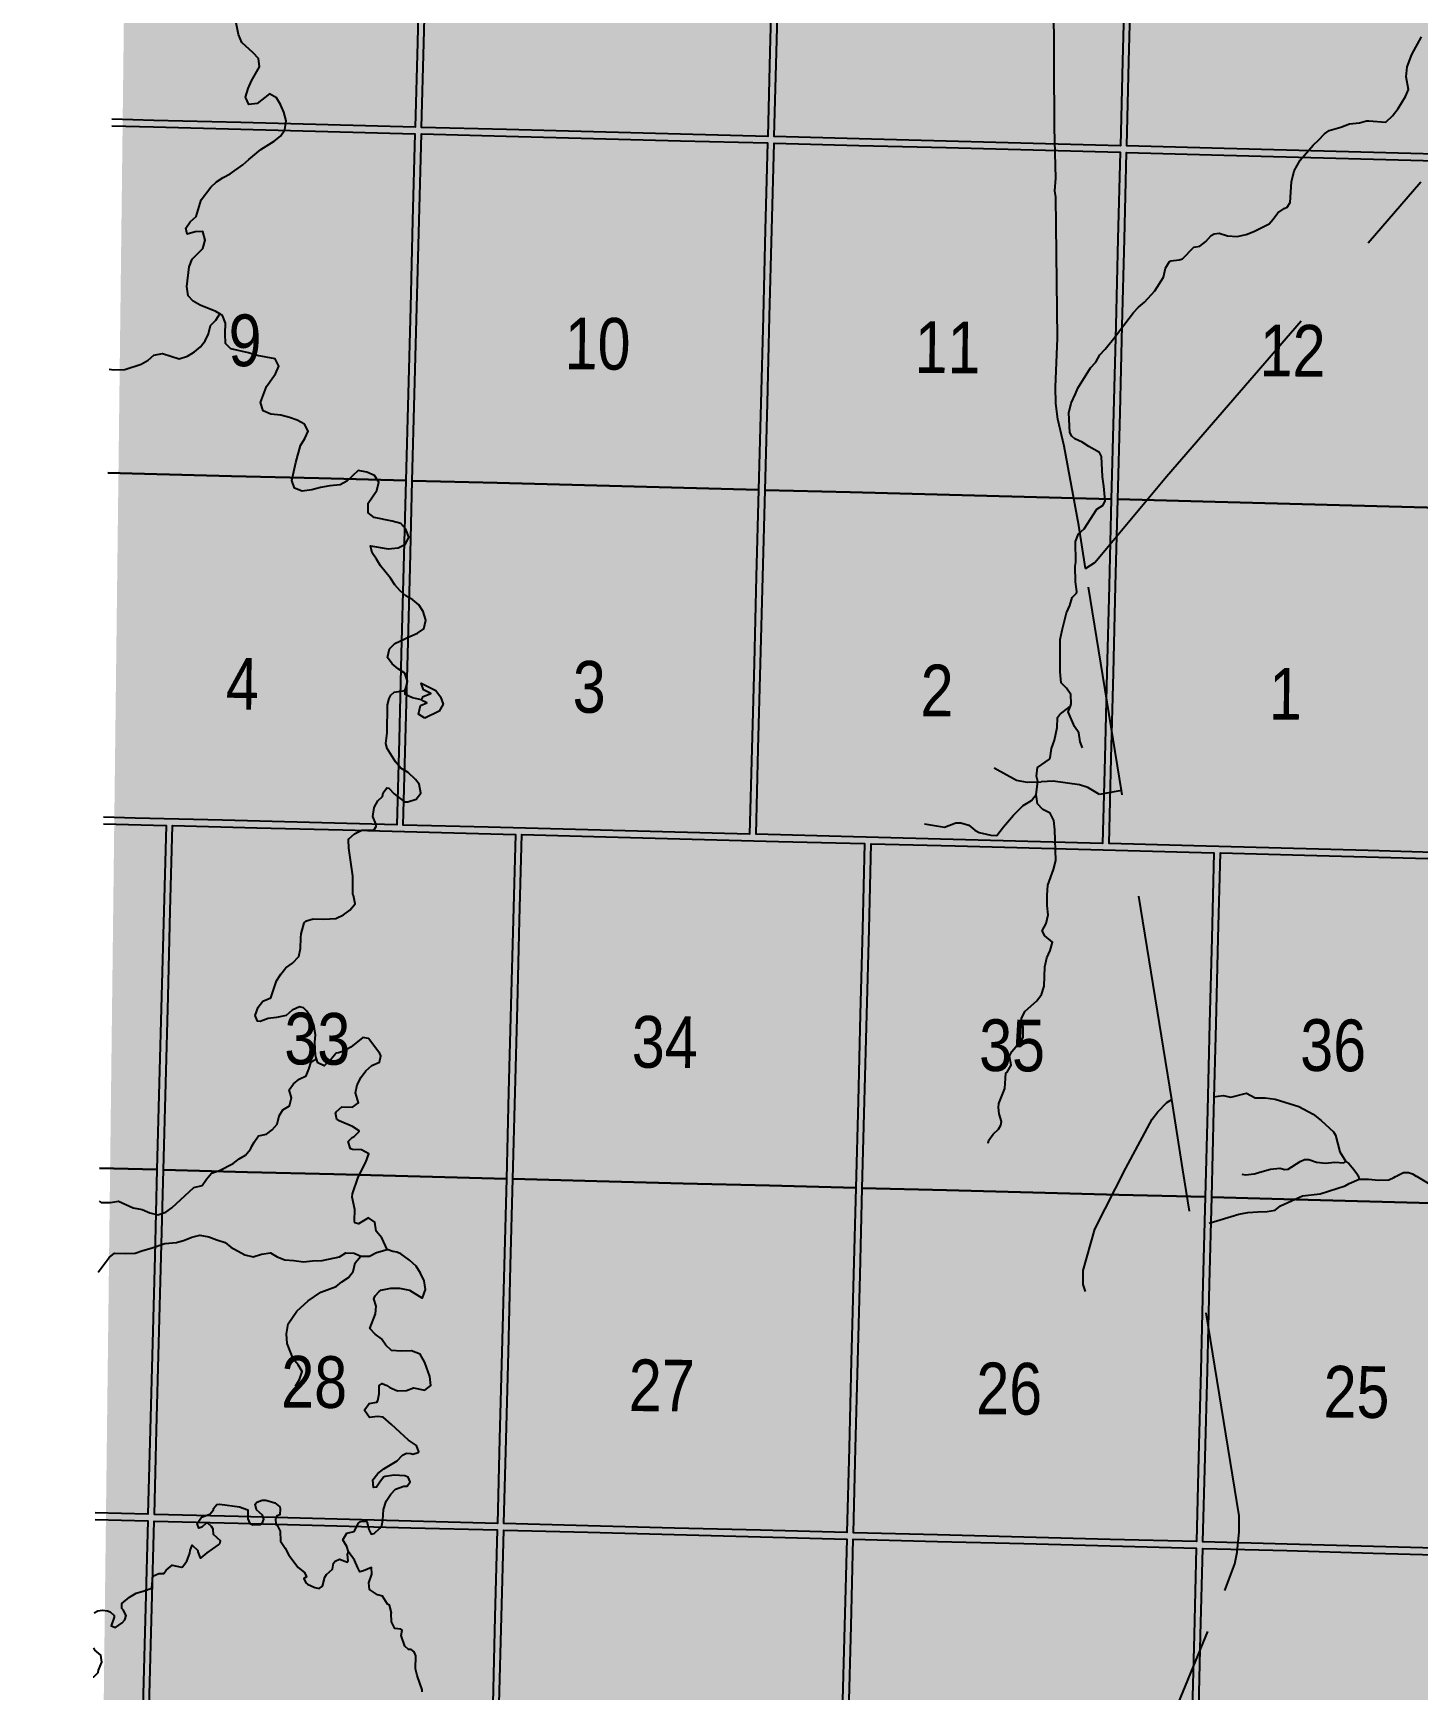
# Model space of a CAD drawing. Extents: x 406396 to 410344, y 6062839 to 6066265.
# Drawn here: x 408823.1 to 409036.8, y 6063481.2 to 6063736.9 of the extents above; entities that cross this region are included whole.
import ezdxf

# ---------------------------------------------------------------- set-up
doc = ezdxf.new("R2010")
doc.units = 0
doc.header["$LTSCALE"] = 5
doc.linetypes.add('DASHED2', pattern=[9.525, 6.35, -3.175])
for name, color, linetype in [('Quarters', 8, 'Continuous'), ('RoadSeg', 57, 'DASHED2'), ('T-WATER', 160, 'Continuous')]:
    doc.layers.add(name, color=color, linetype=linetype)
doc.layers.add('ROUTE-MAP-BACKGROUND-H', color=7, linetype='Continuous', true_color=0xf0ebff)
doc.styles.add('120', font='ARIALN.TTF', dxfattribs={"height": 13})

msp = doc.modelspace()

# ---------------------------------------------------------------- hatches: boundary and pattern name
at = {"layer": 'ROUTE-MAP-BACKGROUND-H'}
h = msp.add_hatch(color=256, dxfattribs=at)
h.dxf.hatch_style = 1
h.paths.add_polyline_path([(410258.66, 6063255.58), (410260.58, 6063368.34), (410268.76, 6064233.9), (408843.43, 6064264.01), (408831.79, 6063292.96), (408823.13, 6062965.95), (408855.63, 6062965.09), (408869, 6062964.74), (410253.21, 6062935.45)])

# ---------------------------------------------------------------- linework, layer by layer
at = {"layer": 'Quarters'}
for points in [[(408835.94, 6063776.77), (408843.17, 6063776.58), (408856.61, 6063776.23), (408870.04, 6063775.88), (408883.47, 6063775.53), (408883.12, 6063762.15), (408882.77, 6063748.77), (408882.42, 6063735.39), (408882.07, 6063722.34), (408868.64, 6063722.69), (408855.2, 6063723.05), (408841.76, 6063723.4), (408835.3, 6063723.57)], [(408835.29, 6063722.56), (408841.73, 6063722.4), (408855.17, 6063722.04), (408868.61, 6063721.69), (408882.05, 6063721.34), (408881.69, 6063707.96), (408881.34, 6063694.58), (408880.99, 6063681.2), (408880.64, 6063667.82), (408867.2, 6063668.17), (408853.75, 6063668.52), (408840.31, 6063668.88), (408834.65, 6063669.02)], [(408834.65, 6063669.02), (408840.31, 6063668.88), (408853.75, 6063668.52), (408867.2, 6063668.17), (408880.64, 6063667.82), (408880.29, 6063654.44), (408879.94, 6063641.06), (408879.59, 6063627.88), (408879.24, 6063614.7), (408865.8, 6063615.05), (408852.35, 6063615.4), (408838.9, 6063615.75), (408834.01, 6063615.88)], [(408834, 6063614.87), (408843.65, 6063614.62), (408843.3, 6063601.44), (408842.95, 6063588.26), (408842.59, 6063574.88), (408842.24, 6063561.5), (408833.36, 6063561.73)], [(408833.36, 6063561.73), (408842.24, 6063561.5), (408841.89, 6063548.12), (408841.53, 6063534.74), (408841.18, 6063521.36), (408840.83, 6063508.31), (408832.72, 6063508.52)], [(408832.71, 6063507.52), (408840.81, 6063507.31), (408840.45, 6063493.93), (408840.1, 6063480.55), (408839.74, 6063467.17), (408839.39, 6063453.79), (408832.07, 6063453.98)]]:
    msp.add_lwpolyline(points, dxfattribs=at)
for points in [[(408937.87, 6063774.1), (408937.52, 6063760.72), (408937.17, 6063747.34), (408936.83, 6063733.96), (408936.49, 6063720.91), (408923.05, 6063721.26), (408909.62, 6063721.62), (408896.18, 6063721.97), (408883.08, 6063722.31), (408883.42, 6063735.36), (408883.77, 6063748.74), (408884.12, 6063762.12), (408884.47, 6063775.5), (408897.57, 6063775.16), (408911, 6063774.8), (408924.44, 6063774.45)], [(408992.26, 6063772.67), (408991.92, 6063759.29), (408991.58, 6063745.91), (408991.24, 6063732.53), (408990.91, 6063719.48), (408977.47, 6063719.84), (408964.03, 6063720.19), (408950.59, 6063720.54), (408937.49, 6063720.89), (408937.83, 6063733.93), (408938.18, 6063747.31), (408938.52, 6063760.69), (408938.87, 6063774.07), (408951.97, 6063773.73), (408965.4, 6063773.38), (408978.83, 6063773.02)], [(409046.66, 6063771.21), (409046.32, 6063757.83), (409045.98, 6063744.45), (409045.65, 6063731.07), (409045.32, 6063718.03), (409031.88, 6063718.39), (409018.45, 6063718.75), (409005.01, 6063719.11), (408991.91, 6063719.46), (408992.24, 6063732.5), (408992.58, 6063745.88), (408992.93, 6063759.26), (408993.27, 6063772.64), (409006.36, 6063772.29), (409019.79, 6063771.93), (409033.23, 6063771.57)], [(408935.08, 6063666.39), (408921.63, 6063666.74), (408908.19, 6063667.09), (408894.75, 6063667.45), (408881.64, 6063667.79), (408881.99, 6063681.17), (408882.35, 6063694.55), (408882.7, 6063707.93), (408883.05, 6063721.31), (408896.15, 6063720.97), (408909.59, 6063720.61), (408923.03, 6063720.26), (408936.46, 6063719.91), (408936.12, 6063706.53), (408935.77, 6063693.15), (408935.42, 6063679.77)], [(408989.51, 6063664.96), (408976.07, 6063665.31), (408962.63, 6063665.67), (408949.19, 6063666.02), (408936.08, 6063666.36), (408936.43, 6063679.74), (408936.77, 6063693.12), (408937.12, 6063706.5), (408937.47, 6063719.88), (408950.57, 6063719.54), (408964.01, 6063719.19), (408977.44, 6063718.83), (408990.88, 6063718.48), (408990.54, 6063705.1), (408990.2, 6063691.72), (408989.85, 6063678.34)], [(409043.95, 6063663.5), (409030.51, 6063663.86), (409017.06, 6063664.22), (409003.62, 6063664.58), (408990.52, 6063664.93), (408990.86, 6063678.31), (408991.2, 6063691.69), (408991.54, 6063705.07), (408991.88, 6063718.45), (409004.98, 6063718.1), (409018.42, 6063717.74), (409031.86, 6063717.38), (409045.29, 6063717.02), (409044.96, 6063703.64), (409044.62, 6063690.26), (409044.28, 6063676.88)], [(408935.08, 6063666.39), (408934.73, 6063653.01), (408934.38, 6063639.63), (408934.04, 6063626.45), (408933.7, 6063613.27), (408920.25, 6063613.62), (408906.81, 6063613.97), (408893.36, 6063614.33), (408880.25, 6063614.67), (408880.59, 6063627.85), (408880.94, 6063641.03), (408881.29, 6063654.41), (408881.64, 6063667.79), (408894.75, 6063667.45), (408908.19, 6063667.09), (408921.63, 6063666.74)], [(408989.51, 6063664.96), (408989.17, 6063651.58), (408988.83, 6063638.2), (408988.49, 6063625.02), (408988.16, 6063611.84), (408974.71, 6063612.19), (408961.26, 6063612.54), (408947.82, 6063612.9), (408934.7, 6063613.24), (408935.04, 6063626.42), (408935.39, 6063639.6), (408935.73, 6063652.98), (408936.08, 6063666.36), (408949.19, 6063666.02), (408962.63, 6063665.67), (408976.07, 6063665.31)], [(409043.95, 6063663.5), (409043.61, 6063650.12), (409043.28, 6063636.74), (409042.94, 6063623.55), (409042.61, 6063610.35), (409029.17, 6063610.72), (409015.72, 6063611.08), (409002.27, 6063611.45), (408989.16, 6063611.81), (408989.5, 6063624.99), (408989.83, 6063638.17), (408990.17, 6063651.55), (408990.52, 6063664.93), (409003.62, 6063664.58), (409017.06, 6063664.22), (409030.51, 6063663.86)], [(408896.16, 6063560.09), (408882.85, 6063560.44), (408869.54, 6063560.79), (408856.22, 6063561.13), (408843.24, 6063561.47), (408843.6, 6063574.85), (408843.95, 6063588.23), (408844.3, 6063601.41), (408844.65, 6063614.59), (408857.63, 6063614.25), (408870.93, 6063613.91), (408884.24, 6063613.56), (408897.55, 6063613.21), (408897.21, 6063600.03), (408896.86, 6063586.85), (408896.51, 6063573.47)], [(408950.08, 6063558.69), (408936.77, 6063559.03), (408923.46, 6063559.38), (408910.14, 6063559.73), (408897.17, 6063560.07), (408897.52, 6063573.45), (408897.87, 6063586.83), (408898.21, 6063600.01), (408898.55, 6063613.19), (408911.53, 6063612.85), (408924.84, 6063612.5), (408938.14, 6063612.15), (408951.45, 6063611.81), (408951.11, 6063598.63), (408950.77, 6063585.45), (408950.43, 6063572.07)], [(409004, 6063557.28), (408990.69, 6063557.63), (408977.38, 6063557.98), (408964.07, 6063558.32), (408951.09, 6063558.66), (408951.43, 6063572.04), (408951.78, 6063585.42), (408952.12, 6063598.6), (408952.46, 6063611.78), (408965.43, 6063611.44), (408978.74, 6063611.1), (408992.05, 6063610.75), (409005.35, 6063610.4), (409005.02, 6063597.22), (409004.68, 6063584.04), (409004.34, 6063570.66)], [(409057.92, 6063555.79), (409044.61, 6063556.16), (409031.3, 6063556.53), (409017.99, 6063556.89), (409005.01, 6063557.25), (409005.35, 6063570.63), (409005.69, 6063584.01), (409006.02, 6063597.19), (409006.36, 6063610.38), (409019.33, 6063610.02), (409032.64, 6063609.66), (409045.95, 6063609.3), (409059.26, 6063608.94), (409058.92, 6063595.74), (409058.59, 6063582.55), (409058.26, 6063569.17)], [(408896.16, 6063560.09), (408895.81, 6063546.71), (408895.46, 6063533.33), (408895.11, 6063519.95), (408894.77, 6063506.91), (408881.46, 6063507.25), (408868.14, 6063507.6), (408854.82, 6063507.95), (408841.84, 6063508.29), (408842.18, 6063521.33), (408842.54, 6063534.71), (408842.89, 6063548.09), (408843.24, 6063561.47), (408856.22, 6063561.13), (408869.54, 6063560.79), (408882.85, 6063560.44)], [(408950.08, 6063558.69), (408949.74, 6063545.31), (408949.39, 6063531.93), (408949.05, 6063518.55), (408948.71, 6063505.5), (408935.4, 6063505.85), (408922.08, 6063506.2), (408908.76, 6063506.54), (408895.78, 6063506.88), (408896.12, 6063519.93), (408896.47, 6063533.31), (408896.82, 6063546.69), (408897.17, 6063560.07), (408910.14, 6063559.73), (408923.46, 6063559.38), (408936.77, 6063559.03)], [(409004, 6063557.28), (409003.66, 6063543.9), (409003.32, 6063530.52), (409002.98, 6063517.14), (409002.65, 6063504.1), (408989.33, 6063504.44), (408976.02, 6063504.79), (408962.7, 6063505.14), (408949.72, 6063505.48), (408950.05, 6063518.52), (408950.4, 6063531.9), (408950.74, 6063545.28), (408951.09, 6063558.66), (408964.07, 6063558.32), (408977.38, 6063557.98), (408990.69, 6063557.63)], [(409057.92, 6063555.79), (409057.59, 6063542.41), (409057.25, 6063529.03), (409056.91, 6063515.65), (409056.59, 6063502.6), (409043.27, 6063502.97), (409029.95, 6063503.34), (409016.64, 6063503.71), (409003.66, 6063504.07), (409003.99, 6063517.11), (409004.33, 6063530.49), (409004.67, 6063543.87), (409005.01, 6063557.25), (409017.99, 6063556.89), (409031.3, 6063556.53), (409044.61, 6063556.16)], [(408893.35, 6063452.38), (408880.03, 6063452.73), (408866.7, 6063453.08), (408853.38, 6063453.43), (408840.39, 6063453.76), (408840.75, 6063467.14), (408841.1, 6063480.52), (408841.46, 6063493.9), (408841.81, 6063507.28), (408854.79, 6063506.94), (408868.11, 6063506.6), (408881.43, 6063506.25), (408894.75, 6063505.9), (408894.4, 6063492.52), (408894.05, 6063479.14), (408893.7, 6063465.76)], [(408947.31, 6063450.98), (408933.99, 6063451.33), (408920.66, 6063451.67), (408907.34, 6063452.02), (408894.35, 6063452.36), (408894.7, 6063465.74), (408895.05, 6063479.12), (408895.4, 6063492.5), (408895.75, 6063505.88), (408908.73, 6063505.54), (408922.05, 6063505.19), (408935.37, 6063504.84), (408948.69, 6063504.5), (408948.34, 6063491.12), (408948, 6063477.74), (408947.65, 6063464.36)], [(409001.27, 6063449.57), (408987.94, 6063449.92), (408974.62, 6063450.27), (408961.3, 6063450.61), (408948.31, 6063450.95), (408948.66, 6063464.33), (408949, 6063477.71), (408949.35, 6063491.09), (408949.69, 6063504.47), (408962.67, 6063504.13), (408975.99, 6063503.79), (408989.31, 6063503.44), (409002.63, 6063503.09), (409002.29, 6063489.71), (409001.95, 6063476.33), (409001.61, 6063462.95)], [(409055.22, 6063448.08), (409041.9, 6063448.45), (409028.58, 6063448.82), (409015.26, 6063449.19), (409002.27, 6063449.54), (409002.61, 6063462.92), (409002.95, 6063476.3), (409003.29, 6063489.68), (409003.63, 6063503.06), (409016.61, 6063502.71), (409029.93, 6063502.34), (409043.25, 6063501.97), (409056.56, 6063501.6), (409056.23, 6063488.22), (409055.89, 6063474.84), (409055.56, 6063461.46)]]:
    msp.add_lwpolyline(points, close=True, dxfattribs=at)
at = {"layer": 'RoadSeg'}
for p, q in [((408991.08, 6063620.02), (408985.52, 6063654.23)), ((408978.1, 6063621.29), (408978.7, 6063621.35)), ((408998.83, 6063572.33), (408991.08, 6063620.02))]:
    msp.add_line(p, q, dxfattribs=at)
for points in [[(408985.52, 6063654.23), (408984.52, 6063660.89), (408982.23, 6063673.14), (408981.26, 6063677.3), (408980.96, 6063679.73), (408980.89, 6063682.22), (408981.19, 6063689.81), (408980.96, 6063711.54), (408980.79, 6063712.54), (408980.93, 6063714.5), (408980.76, 6063722.26), (408980.63, 6063750.21), (408980.06, 6063782.83), (408979.23, 6063787.72), (408976.77, 6063794.57)], [(408985.52, 6063654.23), (408986.98, 6063655.2), (408998.03, 6063668.44), (409037.3, 6063713.9)], [(408978.1, 6063621.29), (408976.57, 6063621.22), (408974.9, 6063621.52), (408971.41, 6063623.42)], [(408991.08, 6063620.02), (408987.68, 6063619.39), (408985.89, 6063620.45), (408984.59, 6063620.85), (408980.53, 6063621.45), (408978.7, 6063621.35)], [(408982.69, 6063429.99), (408982.63, 6063432.89), (408982.89, 6063436.18), (408983.52, 6063439.48), (408984.12, 6063441.67), (408992.28, 6063460.91), (409007.02, 6063496.55), (409008.55, 6063500.68), (409008.95, 6063502.48), (409009.25, 6063505.61), (409009.22, 6063508.07), (409000.56, 6063561.48), (408998.83, 6063572.33)], [(408985.55, 6063542.71), (408985.15, 6063543.78), (408985.19, 6063545.94), (408986.95, 6063552.33), (408991.74, 6063561.72), (408995.8, 6063569.27), (408996.7, 6063570.43), (408998.1, 6063571.83), (408998.83, 6063572.33)]]:
    msp.add_lwpolyline(points, dxfattribs=at)
at = {"layer": 'T-WATER'}
for p, q in [((408982.75, 6063632.64), (408983.2, 6063633.03)), ((408856.89, 6063565.11), (408856.9, 6063565.12))]:
    msp.add_line(p, q, dxfattribs=at)
for points in [[(408851.93, 6063693.54), (408851.31, 6063693.93), (408848.92, 6063694.88), (408847.85, 6063695.49), (408847.03, 6063696.34), (408846.85, 6063697.76), (408847.19, 6063700.79), (408847.66, 6063701.97), (408849.34, 6063703.64), (408849.67, 6063704.92), (408849.3, 6063706.27), (408848.15, 6063706.2), (408846.91, 6063705.82), (408846.68, 6063706.77), (408847.38, 6063707.75), (408848.28, 6063708.54), (408849.08, 6063711.12), (408850.55, 6063713.11), (408851.45, 6063713.9), (408852.47, 6063714.57), (408853.55, 6063715.17), (408855.51, 6063716.56), (408856.4, 6063717.37), (408858.26, 6063718.9), (408860.33, 6063720.2), (408861.31, 6063720.96), (408861.99, 6063721.94), (408862.18, 6063723.33), (408861.83, 6063724.66), (408861.31, 6063725.85), (408860.67, 6063726.88), (408859.62, 6063727.48), (408857.7, 6063726), (408856.41, 6063725.87), (408855.92, 6063726.99), (408856.33, 6063728.3), (408856.82, 6063729.52), (408858.07, 6063731.64), (408857.89, 6063732.95), (408857.09, 6063733.82), (408855.34, 6063735.43), (408854.81, 6063736.63), (408854.26, 6063739.49)], [(409013.89, 6063707.44), (409014.5, 6063708.13), (409015.21, 6063709.13), (409016.2, 6063709.8), (409016.65, 6063710), (409017.09, 6063710.71), (409017.34, 6063713.91), (409017.71, 6063715.63), (409018.68, 6063717.23), (409020.64, 6063719.57), (409021.48, 6063720.33), (409022.43, 6063721.33), (409023.15, 6063721.81), (409024.92, 6063722.35), (409026.25, 6063722.86), (409027.82, 6063723.03), (409028.88, 6063723.3), (409029.27, 6063723.33), (409031.9, 6063723.11), (409032.91, 6063724.1), (409033.76, 6063725.22), (409034.92, 6063727.09), (409035.35, 6063728.15), (409035.01, 6063730.1), (409035.15, 6063731.67), (409035.88, 6063733.56), (409037.38, 6063736.31)], [(408983.99, 6063681.2), (408984.34, 6063682.09), (408986.32, 6063685.21), (408987.1, 6063686.11), (408987.74, 6063687.22), (408988.55, 6063688.07), (408990.08, 6063689.92), (408990.76, 6063690.94), (408992.92, 6063693.77), (408993.72, 6063694.59), (408994.62, 6063695.33), (408996.22, 6063697.1), (408997.57, 6063699.21), (408997.87, 6063700.6), (408998.5, 6063701.61), (408998.68, 6063701.74), (409000, 6063701.86), (409000.49, 6063702.04), (409002.25, 6063703.81), (409003.19, 6063703.96), (409004.1, 6063704.68), (409004.94, 6063705.62), (409005.37, 6063705.91), (409006.17, 6063705.97), (409007.43, 6063705.59), (409008.94, 6063705.46), (409010.3, 6063705.76), (409011.48, 6063706.23), (409013.89, 6063707.44)], [(408834.84, 6063685), (408835.56, 6063684.9), (408837.28, 6063684.93), (408839.79, 6063685.79), (408840.86, 6063686.42), (408841.78, 6063687.18), (408843.09, 6063687.42), (408845.65, 6063686.62), (408846.95, 6063687.03), (408848.02, 6063687.66), (408848.95, 6063688.44), (408849.7, 6063689.38), (408850.21, 6063690.47), (408850.49, 6063691.75), (408851.3, 6063692.56), (408851.93, 6063693.54)], [(408880.49, 6063635.45), (408880.66, 6063635.79), (408880.89, 6063636.85), (408880.47, 6063638.1), (408879.44, 6063638.76), (408878.52, 6063639.53), (408877.81, 6063640.52), (408878.13, 6063641.85), (408878.97, 6063642.69), (408881.24, 6063643.78), (408882.45, 6063644.25), (408883.43, 6063644.95), (408883.73, 6063646.3), (408883.32, 6063647.6), (408882.67, 6063648.64), (408881.71, 6063649.39), (408880.66, 6063650.01), (408879.75, 6063650.79), (408878.96, 6063651.72), (408878.29, 6063652.76), (408876.76, 6063654.64), (408876.13, 6063655.68), (408875.43, 6063656.65), (408875.19, 6063657.76), (408877.93, 6063657.29), (408879.47, 6063657.42), (408880.6, 6063657.99), (408881.13, 6063659.11), (408880.62, 6063660.3), (408879.86, 6063661.21), (408878.55, 6063661.57), (408875.76, 6063662.1), (408874.84, 6063662.86), (408874.82, 6063664.31), (408876.19, 6063666.29), (408876.5, 6063667.56), (408875.82, 6063668.59), (408874.64, 6063669.1), (408873.31, 6063669.38), (408871.54, 6063667.75), (408870.5, 6063667.14), (408868.91, 6063667.01), (408867.48, 6063666.76), (408866.13, 6063666.39), (408864.66, 6063666.17), (408863.47, 6063666.66), (408863.04, 6063667.85), (408863.67, 6063670.6), (408864.41, 6063673.24), (408865.04, 6063674.3), (408865.57, 6063675.43), (408864.99, 6063676.52), (408863.89, 6063677.12), (408862.68, 6063677.57), (408861.33, 6063677.92), (408859.79, 6063678.07), (408858.61, 6063678.56), (408858.23, 6063679.86), (408859.13, 6063682.32), (408860.55, 6063684.29), (408861.03, 6063685.46), (408860.46, 6063686.59), (408857.68, 6063687.13), (408856.35, 6063687.51), (408853.66, 6063688.13), (408852.81, 6063688.96), (408852.75, 6063690.52), (408852.81, 6063692.11), (408852.35, 6063693.27), (408852.15, 6063693.4), (408852.04, 6063693.47), (408851.93, 6063693.54)], [(408983.2, 6063633.03), (408983.32, 6063633.35), (408983.28, 6063634.79), (408982.61, 6063635.77), (408981.79, 6063636.6), (408981.63, 6063638.3), (408981.63, 6063643.29), (408981.91, 6063644.72), (408982.6, 6063647.41), (408983.1, 6063648.54), (408983.47, 6063649.78), (408984.15, 6063650.43), (408984.19, 6063650.72), (408984.01, 6063652.17), (408983.91, 6063654.63), (408984.02, 6063655.24), (408983.98, 6063658.43), (408984.43, 6063659.6), (408985.31, 6063660.38), (408987.29, 6063663.38), (408988.28, 6063664.02), (408988.56, 6063664.67), (408988.36, 6063666.93), (408988.13, 6063668.39), (408988, 6063671.52), (408987.67, 6063672.15), (408986.04, 6063673.07), (408985.02, 6063673.73), (408983.89, 6063674.27), (408983.4, 6063674.68), (408983.13, 6063675.25), (408982.96, 6063678.29), (408983.3, 6063679.74), (408983.99, 6063681.2)], [(408866.87, 6063578.58), (408866.68, 6063579.09), (408866.61, 6063581.19), (408866.69, 6063582.32), (408866.45, 6063583.78), (408866, 6063585.05), (408865.33, 6063586), (408864.87, 6063586.45), (408864.26, 6063586.63), (408863.09, 6063586.11), (408862.16, 6063585.27), (408860.67, 6063584.96), (408859.41, 6063584.8), (408858.15, 6063584.36), (408857.76, 6063584.4), (408857.38, 6063585.29), (408857.88, 6063586.54), (408858.58, 6063587.48), (408859.81, 6063588.01), (408860.71, 6063590.63), (408861.33, 6063591.68), (408862.15, 6063592.63), (408863.15, 6063593.36), (408864.11, 6063594.4), (408864.38, 6063595.6), (408864.42, 6063597.25), (408864.51, 6063597.9), (408864.97, 6063599.57), (408865.31, 6063599.91), (408866.33, 6063600.18), (408867.99, 6063600.15), (408869.84, 6063600.27), (408871.03, 6063600.81), (408872.02, 6063601.54), (408872.82, 6063602.49), (408872.58, 6063603.78), (408872.47, 6063604), (408872.44, 6063606.77), (408871.87, 6063611.08), (408871.8, 6063612.39), (408871.86, 6063612.54), (408872.74, 6063613.32), (408873.86, 6063613.9), (408875.72, 6063613.87), (408876.07, 6063614.45), (408875.99, 6063614.86), (408875.53, 6063615.96), (408875.76, 6063617.38), (408876.34, 6063618.42), (408877.06, 6063619.08), (408877.17, 6063619.63), (408877.69, 6063620.42), (408878.01, 6063620.34), (408878.84, 6063619.5), (408880.46, 6063618.24), (408880.95, 6063618.25), (408882.22, 6063618.67), (408882.96, 6063619.6), (408882.68, 6063620.99), (408882.16, 6063621.68), (408881, 6063622.79), (408879.88, 6063623.46), (408879.06, 6063624.41), (408877.78, 6063626.5), (408877.55, 6063627.26), (408877.75, 6063628.91), (408877.84, 6063633.19), (408878.09, 6063634.19), (408878.31, 6063634.71), (408878.82, 6063635.16), (408880.49, 6063635.45)], [(408883.04, 6063634), (408881.66, 6063634.29), (408880.52, 6063634.79), (408880.49, 6063635.45)], [(408977.91, 6063619.36), (408978.18, 6063621.39), (408977.97, 6063622.19), (408978.11, 6063623.56), (408979.96, 6063624.81), (408980.09, 6063625.03), (408980.26, 6063626.48), (408980.74, 6063627.76), (408981.17, 6063629.7), (408981.21, 6063631.26), (408981.52, 6063631.65), (408981.66, 6063631.83), (408982.75, 6063632.64)], [(408985.08, 6063626.57), (408984.73, 6063627.52), (408984.48, 6063628.89), (408983.82, 6063629.86), (408982.85, 6063632.13), (408983.2, 6063633.03)], [(408960.7, 6063614.87), (408963.76, 6063614.35), (408965.52, 6063615.01), (408966.28, 6063614.99), (408967.54, 6063614.67), (408968.44, 6063613.87), (408969.1, 6063613.53), (408970.9, 6063613.08), (408971.84, 6063613.03), (408972.86, 6063614.41), (408974.41, 6063616.19), (408975.93, 6063617.69), (408977.17, 6063618.47), (408977.91, 6063619.36)], [(408970.53, 6063565.6), (408970.63, 6063566.03), (408971.3, 6063566.98), (408972.1, 6063567.72), (408972.45, 6063568.36), (408972.55, 6063568.94), (408972.18, 6063570.13), (408972.1, 6063571.1), (408972.14, 6063571.68), (408973.1, 6063574.04), (408973.24, 6063576.38), (408973.42, 6063576.53), (408974.04, 6063577.61), (408973.78, 6063578.98), (408974.17, 6063579.73), (408975.78, 6063581.58), (408975.92, 6063581.95), (408975.91, 6063583.48), (408975.65, 6063584.53), (408975.67, 6063584.87), (408976.24, 6063585.96), (408978.04, 6063587.54), (408978.72, 6063588.53), (408979.16, 6063589.83), (408979.24, 6063592.79), (408979.54, 6063594.2), (408980.09, 6063595.33), (408980.43, 6063596.61), (408979.25, 6063597.57), (408978.82, 6063598.36), (408979.46, 6063599.47), (408979.77, 6063600.81), (408979.63, 6063602.27), (408979.6, 6063603.83), (408979.74, 6063605.4), (408980.57, 6063607.83), (408980.95, 6063609.21), (408980.82, 6063613.93), (408980.66, 6063615.38), (408980.06, 6063616.48), (408978.92, 6063617.06), (408978.1, 6063617.94), (408977.91, 6063619.36)], [(408872.15, 6063564.71), (408872.12, 6063564.72), (408871.72, 6063565.82), (408872.36, 6063566.46), (408872.66, 6063566.59), (408873.44, 6063567.38), (408873.43, 6063567.48), (408872.42, 6063568.16), (408870.35, 6063569.02), (408870.01, 6063569.23), (408869.78, 6063570.24), (408869.89, 6063570.42), (408870.79, 6063571.17), (408872.39, 6063571.15), (408873.32, 6063571.78), (408872.88, 6063573.33), (408873.16, 6063574.6), (408873.77, 6063575.75), (408874.49, 6063576.74), (408875.41, 6063577.58), (408876.57, 6063578.09), (408876.79, 6063579.07), (408876.63, 6063579.43), (408874.86, 6063581.73), (408874.01, 6063581.87), (408872.17, 6063580.37), (408871.05, 6063579.77), (408870.27, 6063579.53), (408869.88, 6063579.49), (408869.14, 6063578.56), (408868.05, 6063577.52), (408867.09, 6063577.96), (408866.87, 6063578.58)], [(408856.9, 6063565.12), (408857.22, 6063565.76), (408857.93, 6063566.69), (408859.14, 6063566.99), (408860.04, 6063567.66), (408860.79, 6063568.52), (408861.08, 6063569.81), (408861.64, 6063570.74), (408862.71, 6063571.32), (408863, 6063572.57), (408862.62, 6063573.81), (408863.32, 6063574.76), (408864.19, 6063575.46), (408865.25, 6063575.97), (408865.7, 6063577.02), (408866.06, 6063578.15), (408866.87, 6063578.58)], [(409005.21, 6063572.74), (409006.76, 6063572.93), (409007.95, 6063572.7), (409010.36, 6063573.27), (409011.7, 6063572.56), (409013.25, 6063572.55), (409014.78, 6063572.37), (409018.44, 6063571.24), (409020.64, 6063570.04), (409021.91, 6063569.08), (409023.78, 6063567.35), (409024.12, 6063566.82), (409024.76, 6063564.22), (409025.71, 6063562.76)], [(408833.3, 6063556.61), (408833.62, 6063556.45), (408835.05, 6063556.43), (408836.31, 6063556.65), (408838.56, 6063555.58), (408839.97, 6063555.33), (408841.12, 6063554.82), (408842.38, 6063554.5), (408843.59, 6063554.92), (408844.54, 6063555.59), (408847.93, 6063558.76), (408849.24, 6063559.03), (408849.88, 6063560.01), (408850.63, 6063560.94), (408851.9, 6063561.34), (408853.99, 6063562.42), (408854.92, 6063563.15), (408855.88, 6063563.75), (408856.65, 6063564.63), (408856.76, 6063564.85), (408856.89, 6063565.11)], [(408877.78, 6063549.18), (408876.92, 6063550.97), (408876.05, 6063552.01), (408875.84, 6063553.39), (408874.9, 6063554.05), (408873.35, 6063553.11), (408872.79, 6063553.31), (408872.7, 6063553.6), (408872.78, 6063555.37), (408872.35, 6063557.25), (408872.42, 6063557.77), (408873.31, 6063560.33), (408874.45, 6063562.66), (408874.91, 6063563.92), (408873.79, 6063564.54), (408872.41, 6063564.6), (408872.15, 6063564.71)], [(409012.39, 6063561.09), (409012.43, 6063561.11), (409014.08, 6063561.56), (409015.5, 6063561.71), (409016.3, 6063561.51), (409016.78, 6063561.58), (409018.63, 6063562.76), (409019.32, 6063563.07), (409020.01, 6063563.08), (409021.15, 6063562.63), (409022.57, 6063562.49), (409023.99, 6063562.64), (409025.38, 6063562.53), (409025.71, 6063562.76)], [(409025.71, 6063562.76), (409026.19, 6063562.43), (409026.95, 6063561.52), (409027.48, 6063560.73), (409027.49, 6063560.71)], [(409004.59, 6063553.24), (409009.2, 6063554.64), (409010.59, 6063554.87), (409012.1, 6063555.01), (409013.58, 6063555.03), (409014.78, 6063555.22), (409015.62, 6063555.9), (409019.03, 6063557.43), (409021.73, 6063557.74), (409025.62, 6063558.99), (409026.24, 6063559.35), (409027.78, 6063560.03)], [(409009.63, 6063560.78), (409010.2, 6063560.67), (409011.57, 6063560.87), (409012.12, 6063561.02), (409012.39, 6063561.09)], [(409027.49, 6063560.71), (409027.61, 6063560.54), (409027.78, 6063560.03)], [(409027.78, 6063560.03), (409027.81, 6063560.04), (409029.2, 6063560.01), (409030.21, 6063559.9), (409030.7, 6063559.85), (409032.34, 6063559.91), (409033.11, 6063560.29), (409033.38, 6063560.42), (409033.64, 6063560.56)], [(409033.64, 6063560.56), (409033.67, 6063560.57), (409034.61, 6063561.03), (409035.35, 6063561.06), (409036.01, 6063560.83), (409036.56, 6063560.5), (409036.59, 6063560.48)], [(409036.59, 6063560.48), (409036.85, 6063560.32), (409039.17, 6063558.95), (409040.2, 6063558.57), (409041.8, 6063558.2), (409043.1, 6063558.03), (409044.79, 6063558.24), (409046.11, 6063558.52), (409051, 6063560.03), (409051.27, 6063560.11)], [(408833.17, 6063545.7), (408834.86, 6063547.93), (408835.69, 6063548.62), (408837.32, 6063548.55), (408838.88, 6063548.59), (408840.07, 6063549.04), (408841.32, 6063549.4), (408843.43, 6063550.12), (408845.23, 6063550.25), (408846.49, 6063550.59), (408847.6, 6063551.06), (408848.87, 6063551.41), (408850.23, 6063551.12), (408851.46, 6063550.65), (408852.77, 6063550.25), (408853.66, 6063549.52), (408855.79, 6063548.36), (408857.1, 6063548.06), (408858.37, 6063548.43), (408859.74, 6063548.65), (408860.81, 6063548.06), (408861.99, 6063547.56), (408863.37, 6063547.49), (408864.84, 6063547.27), (408866.25, 6063547.44), (408867.75, 6063547.5), (408870.41, 6063548.05), (408871.39, 6063548.68), (408872.68, 6063548.59), (408873.7, 6063548.15)], [(408871.81, 6063502.5), (408871.55, 6063503.34), (408870.91, 6063504.38), (408871.56, 6063505.4), (408872.66, 6063505.64), (408873.35, 6063506.96), (408873.64, 6063507.22), (408874.65, 6063507.28), (408874.91, 6063505.98), (408875.32, 6063505.25), (408875.76, 6063505.36), (408876.63, 6063506.16), (408876.93, 6063506.57), (408877.12, 6063507.43), (408877.2, 6063509.05), (408877.61, 6063510.35), (408878.31, 6063511.4), (408879.06, 6063512.17), (408880.34, 6063512.68), (408880.85, 6063512.67), (408881.32, 6063513.31), (408881, 6063514.07), (408880.49, 6063514.25), (408878.86, 6063514.34), (408877.44, 6063514.16), (408877.2, 6063514.05), (408876.62, 6063513.28), (408876.13, 6063512.48), (408875.64, 6063512.46), (408875.53, 6063513.63), (408876.3, 6063514.59), (408877.23, 6063515.34), (408879.31, 6063516.56), (408880.15, 6063517.42), (408880.75, 6063517.76), (408881.43, 6063517.69), (408881.72, 6063517.58), (408882.56, 6063517.84), (408882.63, 6063517.96), (408882.31, 6063518.94), (408881.05, 6063519.74), (408878.43, 6063522.19), (408877.15, 6063523.32), (408876.28, 6063523.42), (408875.05, 6063523.27), (408874.33, 6063524.29), (408874.34, 6063524.48), (408875.01, 6063525.43), (408876.19, 6063525.62), (408876.34, 6063525.86), (408876.54, 6063526.9), (408876.54, 6063528.19), (408877, 6063528.48), (408877.71, 6063528.21), (408878.19, 6063527.89), (408879.35, 6063527.35), (408880.74, 6063527.43), (408881.82, 6063527.81), (408883.58, 6063527.46), (408884.51, 6063528.19), (408884.35, 6063529.6), (408883.6, 6063531.75), (408882.85, 6063533.03), (408881.53, 6063533.54), (408879.94, 6063533.47), (408878.44, 6063533.57), (408877.57, 6063534.41), (408876.88, 6063535.37), (408875.89, 6063536.1), (408875.07, 6063536.99), (408875.96, 6063539.23), (408876.07, 6063540.42), (408875.73, 6063541.54), (408875.91, 6063542.03), (408876.52, 6063542.71), (408876.8, 6063542.9), (408878.35, 6063543.22), (408879.69, 6063543.19), (408881.21, 6063542.91), (408883.09, 6063541.7), (408883.2, 6063541.72), (408883.7, 6063542.98), (408883.46, 6063544.35), (408882.91, 6063545.54), (408882.22, 6063546.61), (408881.21, 6063547.51), (408879.88, 6063548.51), (408879.23, 6063548.76), (408878.62, 6063548.86), (408877.78, 6063549.18)], [(408873.7, 6063548.15), (408873.75, 6063548.15), (408874.4, 6063548.16), (408875.05, 6063548.16), (408876.13, 6063548.69), (408877.78, 6063549.18)], [(408863.63, 6063528.11), (408864.23, 6063529.1), (408864.65, 6063530.36), (408864.04, 6063531.39), (408863.25, 6063532.28), (408862.33, 6063534.68), (408862.25, 6063536.18), (408862.47, 6063537.68), (408863.8, 6063539.64), (408865.57, 6063541.25), (408867.51, 6063542.57), (408869.89, 6063543.44), (408870.76, 6063544.2), (408871.8, 6063544.83), (408872.51, 6063545.8), (408872.85, 6063547.1), (408873.7, 6063548.15)], [(408832.54, 6063493.09), (408833.14, 6063493.42), (408833.85, 6063493.54), (408834.62, 6063493.43), (408835.04, 6063493.26), (408835.64, 6063492.7), (408835.64, 6063492.46), (408835.17, 6063491.1), (408835.86, 6063490.86), (408836.88, 6063491.59), (408837.26, 6063492.05), (408837.5, 6063492.71), (408837.02, 6063493.6), (408836.8, 6063493.76), (408836.8, 6063494.57), (408838.01, 6063495.54), (408839.05, 6063496.16), (408840.24, 6063496.53), (408841.44, 6063496.94), (408841.59, 6063498.78), (408842.52, 6063499.16), (408843.29, 6063499.19), (408843.67, 6063499.69), (408844.6, 6063500.48), (408846.02, 6063500.18), (408846.18, 6063500.21), (408846.85, 6063501.07), (408847.33, 6063502.31), (408847.36, 6063502.74), (408847.65, 6063503.54), (408848.53, 6063502.72), (408848.54, 6063502.5), (408848.93, 6063501.59), (408849.07, 6063501.58), (408849.98, 6063502.35), (408851.76, 6063503.59), (408851.92, 6063503.82), (408852.02, 6063504.24), (408850.98, 6063505.21), (408850.92, 6063506.01), (408850.67, 6063506.44), (408850.12, 6063506.91), (408849.84, 6063506.96), (408849.16, 6063506.32), (408848.7, 6063506.15), (408848.43, 6063506.9), (408849.1, 6063507.89), (408850.38, 6063508.34), (408850.98, 6063508.98), (408850.94, 6063509.21), (408851.49, 6063509.83), (408851.93, 6063509.9), (408854.96, 6063509.47), (408856.27, 6063509.02), (408856.24, 6063507.61), (408856.55, 6063506.91), (408857.05, 6063506.7), (408858.14, 6063506.76), (408858.46, 6063506.91), (408858.73, 6063507.54), (408858.53, 6063508.16), (408857.62, 6063508.99), (408857.4, 6063509.86), (408857.66, 6063510.19), (408858.47, 6063510.49), (408859.02, 6063510.5), (408860.44, 6063510.11), (408861.18, 6063509.45), (408861.26, 6063509.18), (408861.19, 6063508.24), (408860.81, 6063508.08), (408860.52, 6063507.68), (408860.59, 6063506.76), (408860.82, 6063506.56), (408861.25, 6063505.72), (408861.32, 6063504.15), (408862, 6063503.1), (408862.57, 6063502), (408864.03, 6063500.09), (408865.01, 6063499.35), (408865.32, 6063498.68), (408864.9, 6063498.42), (408865.2, 6063497.76), (408865.45, 6063497.55), (408866.59, 6063497.02), (408867.26, 6063496.89), (408867.8, 6063497.22), (408868.15, 6063498.61), (408868.38, 6063499.03), (408869.31, 6063499.85), (408869.46, 6063500.75), (408869.73, 6063501.08), (408870.41, 6063501.38), (408871.64, 6063500.95), (408871.76, 6063501.11), (408871.66, 6063502.11), (408871.81, 6063502.5)], [(408883.19, 6063480.9), (408883.14, 6063481.23), (408882.37, 6063483.42), (408882.12, 6063484.45), (408882.17, 6063486.46), (408881.92, 6063487.09), (408881.47, 6063487.46), (408881.05, 6063487.46), (408880.49, 6063487.95), (408879.9, 6063489.62), (408880.06, 6063490.46), (408879.85, 6063490.61), (408878.96, 6063490.7), (408878.42, 6063491.74), (408878.37, 6063493.02), (408878.43, 6063493.11), (408878.14, 6063494.29), (408877.84, 6063494.44), (408877.03, 6063495.66), (408876.28, 6063495.91), (408875.04, 6063496.71), (408874.94, 6063497.73), (408875.38, 6063499.06), (408875.36, 6063500.1), (408874.12, 6063499.57), (408873.55, 6063499.44), (408873.22, 6063500.03), (408872.72, 6063501.23), (408871.81, 6063502.5)], [(408832.42, 6063483.25), (408832.5, 6063483.24), (408833.15, 6063483.88), (408833.22, 6063484.27), (408833.72, 6063485.51), (408833.57, 6063486.57), (408832.63, 6063487.36), (408832.47, 6063487.65)]]:
    msp.add_lwpolyline(points, dxfattribs=at)
msp.add_lwpolyline([(408883.57, 6063631.17), (408882.61, 6063631.79), (408882.91, 6063633.13), (408883.9, 6063633.54), (408883.37, 6063633.77), (408883.04, 6063634), (408883.33, 6063634.49), (408884.49, 6063634.96), (408883.39, 6063635.52), (408883.01, 6063636.54), (408885.28, 6063635.44), (408885.98, 6063634.46), (408886.41, 6063633.31), (408885.8, 6063632.23), (408883.57, 6063631.17)], close=True, dxfattribs=at)

# ---------------------------------------------------------------- texts
at = {"layer": 'RoadSeg', "style": '120'}
for s, height, p in [('9', 7.98, (408853.25, 6063685.49)), ('10', 7.978, (408905.12, 6063685)), ('11', 7.978, (408959.13, 6063684.44)), ('12', 7.978, (409012.37, 6063683.93)), ('4', 7.98, (408852.84, 6063632.5)), ('3', 7.98, (408906.37, 6063632.02)), ('2', 7.98, (408960.04, 6063631.46)), ('1', 7.98, (409013.81, 6063630.95)), ('33', 7.978, (408861.87, 6063577.76)), ('34', 7.978, (408915.49, 6063577.25)), ('35', 7.978, (408969.09, 6063576.73)), ('36', 7.978, (409018.64, 6063576.75)), ('28', 7.978, (408861.39, 6063524.8)), ('27', 7.978, (408915.01, 6063524.25)), ('26', 7.978, (408968.64, 6063523.77)), ('25', 7.978, (409022.24, 6063523.26))]:
    msp.add_text(s, height=height, rotation=359.4504, dxfattribs=at).set_placement(p)

doc.saveas('drawing.dxf')
